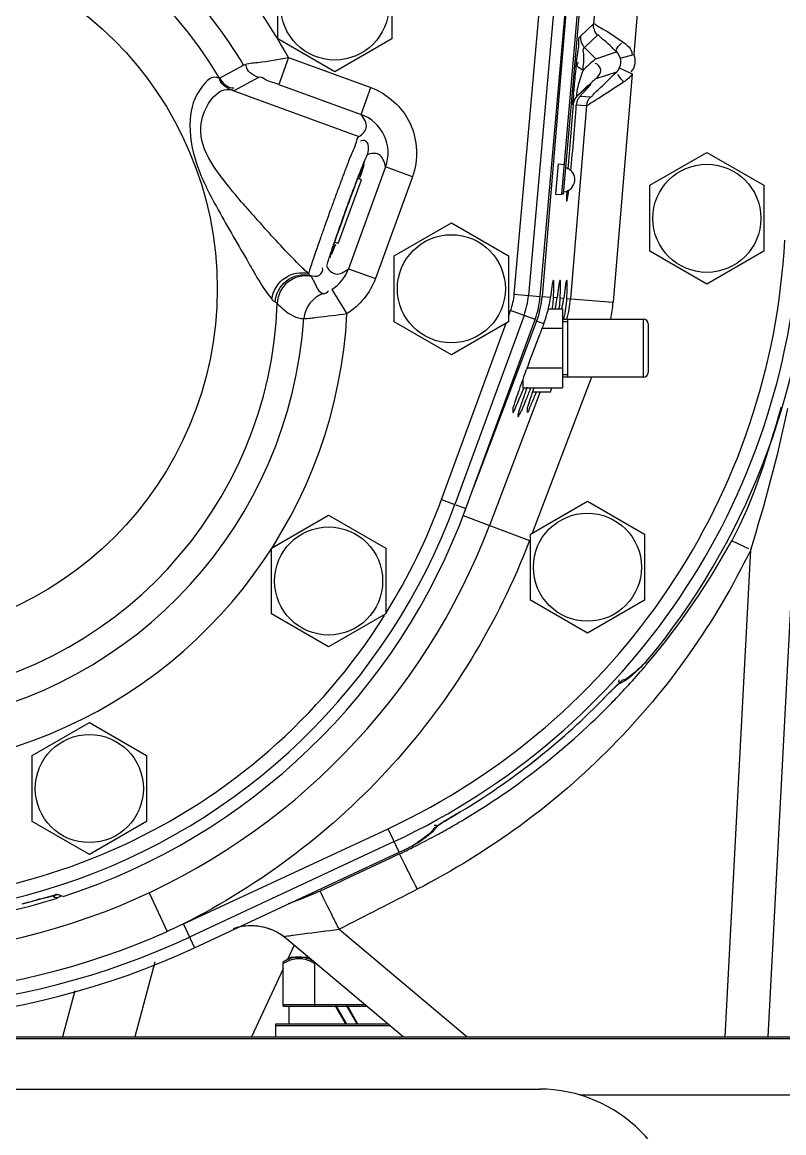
# Model space of a CAD drawing. Header units: millimetres. Extents: x 2513 to 2669, y 1505 to 1675.
# Drawn here: x 2525.338 to 2525.4971, y 1507.0437 to 1507.2757 of the extents above; entities that cross this region are included whole.
import ezdxf

# ---------------------------------------------------------------- set-up
doc = ezdxf.new("R2010")
doc.units = ezdxf.units.MM
doc.layers.add('02___PRT_ALL_AXES', color=7, linetype='Continuous')
doc.layers.add('AXES', color=7, linetype='Continuous')

msp = doc.modelspace()

# ---------------------------------------------------------------- linework, layer by layer
at = {"linetype": 'Continuous'}
for p, q in [((2525.440800467912, 1507.218869909655), (2525.45095037332, 1507.334076743214)), ((2525.453917519578, 1507.333815332906), (2525.44376761417, 1507.218608499347)), ((2525.46222947938, 1507.333511981096), (2525.457358115355, 1507.275365510318)), ((2525.471140990785, 1507.332765397245), (2525.465795964556, 1507.26896511261)), ((2525.446215297847, 1507.218392854519), (2525.45564848999, 1507.3254646107)), ((2525.455094919332, 1507.319181288823), (2525.446654758167, 1507.218436285579)), ((2525.450729576904, 1507.239809013701), (2525.457331839091, 1507.315282053493)), ((2525.451106942101, 1507.23977600239), (2525.457709204289, 1507.315249042182)), ((2525.391367261603, 1507.272197543245), (2525.391367261603, 1507.285974169389)), ((2525.415229078042, 1507.285974169389), (2525.415229078042, 1507.272197543245)), ((2525.454627593052, 1507.272779260552), (2525.457358115355, 1507.275365510318)), ((2525.403298169822, 1507.265309230173), (2525.391367261603, 1507.272197543245)), ((2525.415229078042, 1507.272197543245), (2525.403298169822, 1507.265309230173)), ((2525.458222403086, 1507.273010432965), (2525.455491880784, 1507.270424183198)), ((2525.455491880784, 1507.270424183198), (2525.457847711593, 1507.268068352389)), ((2525.457847711593, 1507.268068352389), (2525.462139484862, 1507.269500251725)), ((2525.462139484862, 1507.269500251725), (2525.462450849158, 1507.269150814477)), ((2525.39362813463, 1507.268298963123), (2525.391588528322, 1507.262695190847)), ((2525.393628493597, 1507.26829883247), (2525.410854852183, 1507.262028950699)), ((2525.462450849158, 1507.269150814477), (2525.46272389242, 1507.268707361832)), ((2525.46272389242, 1507.268707361832), (2525.462923045489, 1507.268182386306)), ((2525.462923045265, 1507.268182386245), (2525.465795964568, 1507.26896511261)), ((2525.379229971914, 1507.26400057936), (2525.384229857251, 1507.26673438547)), ((2525.462142589592, 1507.265285964488), (2525.457849879313, 1507.263853752531)), ((2525.465455217884, 1507.264897829544), (2525.461458882256, 1507.217196033565)), ((2525.462367693496, 1507.265534251266), (2525.462142589592, 1507.265285964488)), ((2525.462573478015, 1507.265822509646), (2525.462367693496, 1507.265534251266)), ((2525.462750059387, 1507.266147873055), (2525.462573478015, 1507.265822509646)), ((2525.462750058286, 1507.266147873564), (2525.465455218002, 1507.264897829374)), ((2525.387319947113, 1507.264168610039), (2525.382313136406, 1507.261446467337)), ((2525.391588528322, 1507.262695190848), (2525.408815245869, 1507.256425178426)), ((2525.381649672209, 1507.261559314376), (2525.408317228825, 1507.251853117547)), ((2525.408815245875, 1507.256425178424), (2525.410854852183, 1507.262028950699)), ((2525.454285300837, 1507.260620774689), (2525.453970650094, 1507.260317707109)), ((2525.453970650094, 1507.260317707109), (2525.454039601308, 1507.260313412569)), ((2525.454585685929, 1507.260279400365), (2525.456789075971, 1507.26014216495)), ((2525.455926955958, 1507.258282642445), (2525.45254737085, 1507.217942617416)), ((2525.453108530079, 1507.258458184604), (2525.453131304314, 1507.258456766139)), ((2525.453771029853, 1507.258416921628), (2525.455926955958, 1507.258282642445)), ((2525.469117013498, 1507.241630960508), (2525.481047921717, 1507.24851927358)), ((2525.481047921717, 1507.24851927358), (2525.492978829936, 1507.241630960508)), ((2525.449964647672, 1507.246084494855), (2525.449414846397, 1507.239799517835)), ((2525.449964841293, 1507.246086716338), (2525.451270435004, 1507.245972505064)), ((2525.413921832887, 1507.245474067534), (2525.406181002145, 1507.224206309863)), ((2525.419525605162, 1507.243434461225), (2525.413921832886, 1507.245474067534)), ((2525.404009740779, 1507.229508013544), (2525.408846621792, 1507.242797234908)), ((2525.407684850224, 1507.24220103189), (2525.407522893692, 1507.241774851169)), ((2525.408846623369, 1507.24279723924), (2525.408093690912, 1507.243071284243)), ((2525.419525605289, 1507.24343446118), (2525.41178477444, 1507.222166703548)), ((2525.45099337637, 1507.242827959642), (2525.451370741567, 1507.242794948331)), ((2525.469117013498, 1507.227854334364), (2525.469117013498, 1507.241630960508)), ((2525.492978829936, 1507.241630960508), (2525.492978829936, 1507.227854334364)), ((2525.449414652776, 1507.239797296352), (2525.450720246488, 1507.239683085078)), ((2525.451106942098, 1507.239776002357), (2525.4507295769, 1507.239809013668)), ((2525.387104226932, 1507.23438672273), (2525.386837108168, 1507.234684303582)), ((2525.404898627975, 1507.234657830338), (2525.404830971423, 1507.234469419561)), ((2525.404027541975, 1507.232210816305), (2525.403905271011, 1507.231863353837)), ((2525.415726199218, 1507.226916173705), (2525.427657107437, 1507.233804486777)), ((2525.427657107437, 1507.233804486777), (2525.439588015656, 1507.226916173705)), ((2525.404009739202, 1507.229508009212), (2525.403256833217, 1507.22978204458)), ((2525.403652522882, 1507.231141518901), (2525.403499052525, 1507.230700644426)), ((2525.481047921717, 1507.220966021292), (2525.469117013498, 1507.227854334364)), ((2525.492978829936, 1507.227854334364), (2525.481047921717, 1507.220966021292)), ((2525.415726199218, 1507.213139547561), (2525.415726199218, 1507.226916173705)), ((2525.439588015656, 1507.226916173705), (2525.439588015656, 1507.213139547561)), ((2525.502370055191, 1507.226956173779), (2525.493818494486, 1507.063782675079)), ((2525.406181002145, 1507.224206309862), (2525.411784774421, 1507.222166703555)), ((2525.402669130215, 1507.219870157635), (2525.405830249185, 1507.214811500399)), ((2525.440800467912, 1507.218869909655), (2525.446215297847, 1507.218392854519)), ((2525.446654758167, 1507.218436285579), (2525.448369332144, 1507.218292642915)), ((2525.449024971528, 1507.218237715108), (2525.449748748526, 1507.218177078905)), ((2525.450413411833, 1507.218121395096), (2525.451128273689, 1507.218061505781)), ((2525.451801743357, 1507.218005084198), (2525.461458882256, 1507.217196033565)), ((2525.442843864266, 1507.214466796825), (2525.428384912994, 1507.174980722837)), ((2525.430692250523, 1507.174135825446), (2525.445151201795, 1507.213621899433)), ((2525.439588015656, 1507.214237970881), (2525.440046849284, 1507.21549100357)), ((2525.445151201795, 1507.213621899433), (2525.440046849285, 1507.21549100357)), ((2525.447915893134, 1507.21583710562), (2525.450866601468, 1507.21583710562)), ((2525.450866601468, 1507.21583710562), (2525.450866601468, 1507.199362556856)), ((2525.450866601468, 1507.213664709582), (2525.467804613594, 1507.213664709582)), ((2525.451896735969, 1507.213664709582), (2525.451896735969, 1507.201534952893)), ((2525.467804613594, 1507.201534952893), (2525.467804613594, 1507.213664709582)), ((2525.427657107437, 1507.206251234488), (2525.415726199218, 1507.213139547561)), ((2525.425587898013, 1507.176004929583), (2525.439077965234, 1507.212845069812)), ((2525.439588015656, 1507.213139547561), (2525.427657107437, 1507.206251234488)), ((2525.44548136248, 1507.213264741783), (2525.432286487296, 1507.178489540315)), ((2525.446962885196, 1507.212702603075), (2525.44548136248, 1507.213264741783)), ((2525.450866601468, 1507.211718468429), (2525.446582544775, 1507.211718468429)), ((2525.451896735969, 1507.213117876289), (2525.450866601468, 1507.213117876289)), ((2525.468798855946, 1507.212670467231), (2525.468798855946, 1507.202529195245)), ((2525.443155192682, 1507.202673954889), (2525.443336547999, 1507.203168882999)), ((2525.443456191019, 1507.203481194047), (2525.450866601468, 1507.203481194047)), ((2525.450866601468, 1507.202081786186), (2525.451896735969, 1507.202081786186)), ((2525.442570742711, 1507.201039529695), (2525.442570742711, 1507.199362556856)), ((2525.456920133757, 1507.201534952893), (2525.444571337003, 1507.168989598046)), ((2525.467804613594, 1507.201534952893), (2525.450866601468, 1507.201534952893)), ((2525.446197779655, 1507.198484296939), (2525.435619467873, 1507.170605069718)), ((2525.442570742711, 1507.199362556856), (2525.450866601468, 1507.199362556856)), ((2525.444629029337, 1507.198484296939), (2525.448387060467, 1507.198484296939)), ((2525.440582258007, 1507.19412773456), (2525.440582258007, 1507.195279797647)), ((2525.443564985062, 1507.19415216171), (2525.443564985062, 1507.19531763821)), ((2525.441576500359, 1507.193433154133), (2525.441576500359, 1507.193375084885)), ((2525.441579129311, 1507.19336973758), (2525.441663933363, 1507.19336973758)), ((2525.441609632921, 1507.193369699362), (2525.441582498429, 1507.193432270784)), ((2525.425587898013, 1507.176004929583), (2525.428384912994, 1507.174980722837)), ((2525.428594505202, 1507.174903974678), (2525.430692250523, 1507.174135825446)), ((2525.444161530473, 1507.168752996136), (2525.456092438692, 1507.175641309208)), ((2525.456092438692, 1507.175641309208), (2525.468023346912, 1507.168752996136)), ((2525.390074746546, 1507.165869693317), (2525.402005654766, 1507.172758006389)), ((2525.402005654766, 1507.172758006389), (2525.413936562985, 1507.165869693317)), ((2525.4301412599, 1507.17268368515), (2525.443980557061, 1507.167432592677)), ((2525.444161530473, 1507.154976369992), (2525.444161530473, 1507.168752996136)), ((2525.468023346912, 1507.168752996136), (2525.468023346912, 1507.154976369992)), ((2525.390074746546, 1507.152093067172), (2525.390074746546, 1507.165869693317)), ((2525.413936562985, 1507.165869693317), (2525.413936562985, 1507.152093067172)), ((2525.484882576493, 1507.063782675079), (2525.49021387289, 1507.165509870366)), ((2525.456092438692, 1507.14808805692), (2525.444161530473, 1507.154976369992)), ((2525.468023346912, 1507.154976369992), (2525.456092438692, 1507.14808805692)), ((2525.402005654766, 1507.1452047541), (2525.390074746546, 1507.152093067172)), ((2525.413936562985, 1507.152093067172), (2525.402005654766, 1507.1452047541)), ((2525.4675381842, 1507.141238422032), (2525.468400777224, 1507.142142810337)), ((2525.46488160035, 1507.138889701166), (2525.465486842096, 1507.139378506813)), ((2525.465486842096, 1507.139378506813), (2525.466154619341, 1507.13995057114)), ((2525.466154619341, 1507.13995057114), (2525.466886368944, 1507.140609278695)), ((2525.466886368944, 1507.140609278695), (2525.467547465661, 1507.141228643128)), ((2525.461785483325, 1507.13673752847), (2525.462274286311, 1507.137212761411)), ((2525.462274286311, 1507.137212761411), (2525.462646183048, 1507.137562975256)), ((2525.462590709902, 1507.137605171534), (2525.462490247155, 1507.137570272471)), ((2525.46290136544, 1507.137790584739), (2525.462590709902, 1507.137605171534)), ((2525.462608909661, 1507.137527875039), (2525.462813803945, 1507.137594203441)), ((2525.462646183048, 1507.137562975256), (2525.462874440149, 1507.137766604887)), ((2525.462813803945, 1507.137594203441), (2525.463333156425, 1507.137841276237)), ((2525.462874440149, 1507.137766604887), (2525.462908642309, 1507.137795241746)), ((2525.462908642309, 1507.137795241746), (2525.46290136544, 1507.137790584739)), ((2525.463333156425, 1507.137841276237), (2525.463824568489, 1507.138132112257)), ((2525.463824568489, 1507.138132112257), (2525.464332287418, 1507.138477572084)), ((2525.464332287418, 1507.138477572084), (2525.46488160035, 1507.138889701166)), ((2525.458957048545, 1507.133894957842), (2525.459742902919, 1507.134691368902)), ((2525.459742902919, 1507.134691368902), (2525.460507415132, 1507.135463025114)), ((2525.460507415132, 1507.135463025114), (2525.461192780684, 1507.136150125814)), ((2525.461192780684, 1507.136150125814), (2525.461785483325, 1507.13673752847)), ((2525.458954136618, 1507.133897826669), (2525.458957048309, 1507.133894958074)), ((2525.340064356261, 1507.122520726787), (2525.35199526448, 1507.129409039859)), ((2525.35199526448, 1507.129409039859), (2525.363926172699, 1507.122520726787)), ((2525.340064356261, 1507.108744100643), (2525.340064356261, 1507.122520726787)), ((2525.363926172699, 1507.122520726787), (2525.363926172699, 1507.108744100643)), ((2525.426312947855, 1507.108836299783), (2525.427043797018, 1507.10928005903)), ((2525.427043797018, 1507.10928005903), (2525.427860367872, 1507.109771940956)), ((2525.427860367872, 1507.109771940956), (2525.429491867851, 1507.110749354848)), ((2525.429491867306, 1507.110749355758), (2525.429489770242, 1507.110752863339)), ((2525.35199526448, 1507.101855787571), (2525.340064356261, 1507.108744100643)), ((2525.363926172699, 1507.108744100643), (2525.35199526448, 1507.101855787571)), ((2525.371534744741, 1507.087298874423), (2525.414422579122, 1507.107249020765)), ((2525.416719849148, 1507.102322509295), (2525.414422579121, 1507.107249020767)), ((2525.423163191154, 1507.106153465248), (2525.423927962358, 1507.106822180921)), ((2525.423927962358, 1507.106822180921), (2525.42454573538, 1507.107475603137)), ((2525.42454573538, 1507.107475603137), (2525.424838383055, 1507.107909560374)), ((2525.424605718653, 1507.107760555665), (2525.424558913615, 1507.107719200826)), ((2525.424558913615, 1507.107719200826), (2525.424574916183, 1507.107729259363)), ((2525.424574916183, 1507.107729259363), (2525.424792317654, 1507.107879519623)), ((2525.424792317654, 1507.107879519623), (2525.425170312896, 1507.108126022649)), ((2525.425170312896, 1507.108126022649), (2525.425683436194, 1507.108448873687)), ((2525.425683436194, 1507.108448873687), (2525.426312947855, 1507.108836299783)), ((2525.415681406499, 1507.104549456745), (2525.372916994044, 1507.084608083721)), ((2525.420537821984, 1507.104256275868), (2525.420938699689, 1507.104523718517)), ((2525.420938699689, 1507.104523718517), (2525.422184047222, 1507.105398043802)), ((2525.422184047222, 1507.105398043802), (2525.423163191154, 1507.106153465248)), ((2525.373955436694, 1507.082381136272), (2525.416719849149, 1507.102322509295)), ((2525.419377284932, 1507.103593742983), (2525.42053196812, 1507.10426515556)), ((2525.342660033676, 1507.092786170744), (2525.343394789364, 1507.092972835673)), ((2525.343394789364, 1507.092972835673), (2525.344003870972, 1507.093122454453)), ((2525.344003870972, 1507.093122454453), (2525.344468417016, 1507.093229948798)), ((2525.344563355507, 1507.09310392264), (2525.344315789845, 1507.0931946314)), ((2525.344468417016, 1507.093229948798), (2525.34474955892, 1507.093287769722)), ((2525.34474955892, 1507.093287769722), (2525.34478658676, 1507.093294246702)), ((2525.364473420536, 1507.093873229903), (2525.368267604505, 1507.085775292453)), ((2525.337962282902, 1507.091576188029), (2525.338771630396, 1507.091782607361)), ((2525.338771630396, 1507.091782607361), (2525.340880402712, 1507.092325996703)), ((2525.340880402712, 1507.092325996703), (2525.341818089327, 1507.092569145594)), ((2525.341818089327, 1507.092569145594), (2525.342660033676, 1507.092786170744)), ((2525.371658166669, 1507.087307647741), (2525.373955436694, 1507.082381136272)), ((2525.404197739288, 1507.086244229572), (2525.43096637755, 1507.063782675079)), ((2525.417603590959, 1507.063782675079), (2525.392800237169, 1507.084595160096)), ((2525.394798125394, 1507.082918732824), (2525.393409578314, 1507.079940984002)), ((2525.365659204681, 1507.079402437493), (2525.361473901956, 1507.063782675079)), ((2525.392485784249, 1507.077959901236), (2525.38587483512, 1507.063782675079)), ((2525.348961335721, 1507.073407195098), (2525.346382453355, 1507.063782675079)), ((2525.392485784249, 1507.070493810953), (2525.409605570671, 1507.070493810953)), ((2525.392485784249, 1507.070145826129), (2525.403430268736, 1507.070145826129)), ((2525.405783775701, 1507.066417417311), (2525.403430268736, 1507.070493810953)), ((2525.40558286657, 1507.066417417311), (2525.403430268736, 1507.070145826129)), ((2525.403631177866, 1507.070145826129), (2525.410020282834, 1507.070145826129)), ((2525.408137282668, 1507.066417417311), (2525.405783775701, 1507.070493810953)), ((2525.407936373536, 1507.066417417311), (2525.405783775701, 1507.070145826129)), ((2525.25565318061, 1507.063782675079), (2525.542989220222, 1507.063782675079)), ((2525.25565318061, 1507.063434690256), (2525.542989220222, 1507.063434690256)), ((2525.542989220222, 1507.051553494154), (2525.454437203161, 1507.051553494154))]:
    msp.add_line(p, q, dxfattribs=at)
for centre, radius in [((2525.30536529819, 1507.220027860633), 0.07334615977469629), ((2525.403298169822, 1507.279085856318), 0.01129102026507046), ((2525.481047921717, 1507.234742647436), 0.01129102026507046), ((2525.427657107437, 1507.220027860633), 0.01129102026507046), ((2525.456092438692, 1507.161864683064), 0.01129102026507046), ((2525.402005654766, 1507.158981380245), 0.01129102026507046), ((2525.35199526448, 1507.115632413715), 0.01129102026507046)]:
    msp.add_circle(centre, radius, dxfattribs=at)
for centre, radius, start, end in [((2525.30536529819, 1507.220027860633), 0.1006003313870883, 28.67416429609095, 59.11620964837429), ((2525.30536529819, 1507.220027860633), 0.08596271696271739, 30.76595607843725, 357.9591725259681), ((2525.30536529819, 1507.220027860633), 0.09165760596814936, 30.63559486201211, 59.37473519871386), ((2525.30536529819, 1507.220027860633), 0.09165760596814936, 125.3500399372305, 356.1025960663748), ((2525.619734286674, 1507.248497663626), 0.167009978136544, 173.4613971968663, 174.9066707344928), ((2525.589104013344, 1507.25105115112), 0.1362740704150522, 174.8327145203411, 175.6681220737921), ((2525.505633157564, 1507.209180578376), 0.07266200035277809, 132.2240121658137, 133.1739440682389), ((2525.571514548682, 1507.138928147451), 0.1689727554195727, 133.1665410162789, 133.9297628852851), ((2525.405893435234, 1507.248396539699), 0.008543770666576586, 339.9976408504658, 70.00236236624274), ((2525.734676818607, 1507.120546126943), 0.351883883437463, 158.8648277211801, 159.2337869505781), ((2525.499070135812, 1507.209370691971), 0.09707494772964341, 157.5933357064974, 158.3008399566581), ((2525.843355974343, 1507.079239053249), 0.4681483536706442, 159.2226804001504, 159.3644188979924), ((2525.606303816856, 1507.166807296439), 0.212446956323749, 158.3279651175067, 159.2137485334595), ((2525.450854433929, 1507.242840121377), 0.00258907075424044, 277.7360051202689, 72.26515991334455), ((2525.736525048246, 1507.11701873475), 0.3518614873575578, 159.2335010736258, 159.3579577653302), ((2526.079581961399, 1506.991146073689), 0.7202664910609161, 159.7807420573756, 159.9998566929678), ((2525.810231750633, 1507.089370074485), 0.4305833808850475, 159.496928617008, 159.7421272321385), ((2525.770769540041, 1507.104119135136), 0.3884549961811116, 159.3580605165549, 159.4958694743158), ((2525.524593346703, 1507.358950063556), 0.1855193370420837, 220.8225202027007, 221.1292014868534), ((2525.557901275719, 1507.38814280756), 0.2298096209107447, 221.1491973561515, 221.8946935564958), ((2525.845053810654, 1507.076511123855), 0.4677038393402833, 159.7413252459344, 160.0005850210664), ((2526.025385223127, 1507.010619434772), 0.6626774995370771, 160.2198062892085, 160.4046169389157), ((2526.069865239466, 1506.994641018473), 0.7099403959026397, 160.0918340725668, 160.2211738799532), ((2525.810261835822, 1507.088968097797), 0.4307491386443729, 160.2579160563764, 160.5014497280477), ((2525.846685426998, 1507.075897759036), 0.4694468404736929, 159.9983458328832, 160.233642172251), ((2525.644706244628, 1507.465996750067), 0.3464130544365852, 221.9587166768366, 222.2346071527893), ((2525.779182289349, 1507.09745301619), 0.4016099863287669, 160.6206232521706, 161.051521528662), ((2525.906238985373, 1507.052928538288), 0.5362421309313464, 160.5106403993288, 160.6375413423483), ((2525.604108135428, 1507.160787224295), 0.2124426756977155, 160.7862599920634, 161.6720569282062), ((2525.736364504732, 1507.115048679257), 0.3523844637379019, 160.6402888977887, 160.7646420794424), ((2525.353592115311, 1507.237700371385), 0.1439371397735833, 294.9999999982624, 356.999999998167), ((2525.353592115311, 1507.237700371385), 0.1469157791046432, 294.9999999982624, 356.999999998167), ((2525.353592115311, 1507.237700371385), 0.1493729437466781, 320.2287061526098, 356.999999998167), ((2525.494955647426, 1507.196995257318), 0.09744144816167916, 161.7000960044885, 162.3979408667864), ((2525.397239621334, 1507.216745210399), 0.005970235904149041, 79.54574950732365, 177.8749703540166), ((2525.427657107437, 1507.220027860633), 0.01319427053876807, 339.8883556958397, 354.9651504246064), ((2525.427657107437, 1507.220027860633), 0.01617290986972847, 339.8883556958397, 354.9651504246064), ((2525.427657107437, 1507.220027860633), 0.01863007451176344, 339.8883556958397, 354.9651504246064), ((2525.427657107437, 1507.220027860633), 0.01906420322026604, 339.2215785917242, 355.2110877619115), ((2525.42351084456, 1507.22136703147), 0.02504787955013215, 352.4394187029317, 352.9497104684995), ((2525.430202562556, 1507.219082125036), 0.01884134038879352, 351.923322290651, 357.431322040899), ((2525.424140344339, 1507.221306657259), 0.02579892683176389, 348.9323083310372, 353.0324877327112), ((2525.425220989515, 1507.221112644153), 0.02331914704741212, 344.0204050571197, 352.5061624465733), ((2525.429595497662, 1507.219160034707), 0.01945333164271537, 350.2284523352328, 351.9473401772605), ((2525.425241929054, 1507.221103792625), 0.02467888799407294, 347.7238894378994, 348.5232085877063), ((2525.425184529017, 1507.221115538746), 0.02473747747711024, 348.5229993915245, 348.9024606346823), ((2525.42984488978, 1507.219109596145), 0.02059392418011846, 350.9027510325757, 351.9042364565796), ((2525.430413718669, 1507.219038031439), 0.02002068802129384, 351.8777486449475, 357.3758264598752), ((2525.425008743312, 1507.221158367596), 0.02630039873951293, 348.4112174131993, 348.9793867813609), ((2525.423846310152, 1507.221369825569), 0.02748182152362915, 349.009940103467, 353.0858439950367), ((2525.429646246904, 1507.219130613594), 0.02218791568274298, 345.9722142931842, 351.8463838628743), ((2525.430626482721, 1507.218995326699), 0.02119840190283111, 351.8325854163423, 357.3225637085282), ((2525.427657107437, 1507.220027860633), 0.02497745887969335, 345.2342314763584, 355.2110877619115), ((2525.427657107437, 1507.220027860633), 0.03392018905389454, 349.1824159603723, 355.2110877619115), ((2525.30536529819, 1507.220027860633), 0.1006003361423506, 223.4644742936657, 357.0277220548386), ((2525.426322197253, 1507.220824897002), 0.02218129070990037, 338.519922974283, 343.9518802827786), ((2525.467804613594, 1507.212670467231), 0.0009942423515963094, 0, 90), ((2525.833317348262, 1507.060598974031), 0.4152171541488393, 158.5109696522599, 158.8502864330319), ((2525.863350620331, 1507.048860739724), 0.4474626509975428, 158.836026359221, 159.8272721140559), ((2525.710883321384, 1507.10451518012), 0.2851552138092925, 159.8652445624624, 160.7819282038838), ((2525.467804613594, 1507.202529195245), 0.0009942423515963094, 270, 0), ((2525.584280794471, 1507.148688589273), 0.151067604118299, 160.7965993767135, 161.5406921219315), ((2525.612508825659, 1507.139550028792), 0.1793283714427891, 160.4854978514992, 161.3938187876316), ((2525.293740540159, 1507.260050485744), 0.1623440748166777, 336.9075946167721, 337.7442013315798), ((2525.223872733704, 1507.288835748325), 0.2379091452760066, 337.7011094028531, 337.8910473224569), ((2525.308043957454, 1507.254694818875), 0.1484524034414027, 336.7309768742488, 337.7278880033927), ((2525.516755947241, 1507.171205824757), 0.0798873400622207, 161.5250797011165, 162.4613526442101), ((2525.549704878721, 1507.160801150154), 0.1130265662216251, 161.4455681146305, 161.631262674184), ((2525.345524292833, 1507.238057752486), 0.1060837193102614, 336.670576518708, 336.8644719749448), ((2525.378423510504, 1507.224457780693), 0.07185241264591574, 335.7902227849925, 336.710400742878), ((2525.30536529819, 1507.220027860633), 0.1310079014791022, 236.2896221863332, 339.8883556958397), ((2525.30536529819, 1507.220027860633), 0.1334650661211372, 287.9603174971164, 339.8883556958397), ((2525.30536529819, 1507.220027860633), 0.1280292621481418, 328.0697719458783, 339.8883556958397), ((2525.30536529819, 1507.220027860633), 0.1393153293131695, 245.5988462898262, 339.2215785917242), ((2525.348604551033, 1507.243050873031), 0.157067714889167, 319.8905238901889, 331.2077461954723), ((2525.413104325426, 1507.010244538465), 0.1733471426722293, 63.74369827007668, 65.04001174282715), ((2525.30536529819, 1507.220027860633), 0.1280292621481418, 261.5341855997019, 327.7983102292734), ((2525.350770916969, 1507.241399113852), 0.1543467567431114, 319.376638266554, 319.8413781862696), ((2525.350860523233, 1507.241321654002), 0.154228312211913, 317.5572055964819, 319.3768059233463), ((2525.520144171561, 1507.077636998783), 0.0830646641854584, 134.3305239640188, 134.7036607615262), ((2525.476984675231, 1507.122391060544), 0.0208885395544686, 132.4219621409371, 133.302692968839), ((2525.35098339234, 1507.241210327129), 0.1540625114143219, 317.2667874055283, 317.5569211528601), ((2525.855001173192, 1506.744043681361), 0.5557333081550471, 135.201398951118, 135.451480666089), ((2525.351219892646, 1507.240986941213), 0.1537371841943898, 315.1971505858581, 316.4670080259602), ((2525.619828160861, 1506.977507765115), 0.2243546434403979, 134.952348084512, 135.1902702825462), ((2525.552764511388, 1507.04466279213), 0.1294476870105808, 134.6990905514783, 134.9460103354723), ((2525.351103200982, 1507.24109849162), 0.1538986158846417, 316.4668227652854, 316.6543946007494), ((2525.351044651075, 1507.241153621404), 0.1539790358778932, 316.6544305723563, 317.2668180192293), ((2525.353592115311, 1507.237700371385), 0.1479057937451757, 300.8737867161517, 315.4271745116105), ((2525.353592115311, 1507.237700371385), 0.1479098814690042, 300.8737867161517, 315.4271745116105), ((2525.351446076295, 1507.24084449574), 0.1534763329212371, 300.9488480774474, 315.1753805927177), ((2525.351741433445, 1507.240527430237), 0.153052541571683, 299.5281773268479, 300.9150633705663), ((2525.843255382121, 1506.418005511028), 0.8069082201255351, 120.8491172654406, 121.0303368149772), ((2525.431360593925, 1507.097525162023), 0.01227443677014539, 123.6688741616429, 124.8751335154179), ((2525.436032899436, 1507.090530895899), 0.0206857461692158, 123.0029455847411, 123.699296956642), ((2525.351738477619, 1507.24053236946), 0.1530582958981309, 298.7655878972894, 299.3071697234491), ((2525.35173306098, 1507.240542049914), 0.1530693887313349, 299.3071640555041, 299.5282071514909), ((2525.35180669505, 1507.240405714754), 0.152914438199255, 296.7876447654597, 298.4480329414118), ((2525.35175091572, 1507.2405097329), 0.1530324672297145, 298.4478433882842, 298.7655842067285), ((2525.353592115311, 1507.237700371385), 0.1493729437466781, 294.9999999982624, 296.1299716711785), ((2525.352004149786, 1507.240010746671), 0.1524728545642638, 295.1645219913281, 296.2863481305554), ((2525.391805652827, 1507.147463873518), 0.05181489409466759, 302.1486641036475, 303.7555858546842), ((2525.351905080929, 1507.240212307975), 0.1526974462063101, 296.2861835582239, 296.7873964214973), ((2525.45790803946, 1506.644880900172), 0.4625004182372044, 104.3752770957159, 104.6430966607609), ((2525.379232794305, 1506.951219461436), 0.1462204304724398, 104.199704476406, 104.3138792227917), ((2525.344274416168, 1507.094205855615), 0.0009745295596946905, 287.8339329919444, 299.6533978865884), ((2525.30536529819, 1507.220027860633), 0.1334020736538416, 266.7721204406686, 287.4282697174946), ((2525.234755478862, 1507.499170655441), 0.4204537453035511, 284.2091872177529, 284.6352433110196), ((2525.385803941532, 1507.075255276956), 0.01170349732716026, 93.44096152988223, 108.7087222268425), ((2525.385709316251, 1507.075267372904), 0.01170436386067258, 52.68792393142523, 71.55223042667595), ((2525.30536529819, 1507.229473162973), 0.1598409296753951, 252.9999999987124, 294.9999999982624), ((2525.305365590212, 1507.227001377836), 0.1546010045088157, 252.7320672840127, 294.0081628662661), ((2525.30536529819, 1507.229473162973), 0.1622980943174301, 252.9999999987124, 294.9999999982624), ((2525.220854698305, 1506.797822846027), 0.254918951116987, 101.2011361508318, 78.89886385321802), ((2525.220854698305, 1506.797822846027), 0.2536602252505167, 101.2011361508318, 78.89886385321802)]:
    msp.add_arc(centre, radius, start, end, dxfattribs=at)
for centre, major_axis, ratio, start_param, end_param in [((2525.449438022587, 1507.2554158807), (0.007381872844483116, 0.007381872844483116), 0.0261859216, -0.8256323346, 0.8718546208), ((2525.452911138565, 1507.251942764722), (0.001133353550112565, 0.01362663618315889), 0.0266544252, 1.074599022, 2.1051255376), ((2525.452911138565, 1507.251942764722), (0.001133353550112565, 0.01362663618315889), 0.0266544252, -2.1307872331, -1.0734912367), ((2525.405862023604, 1507.236358688771), (0.003570534572109192, 0.0098099631119564), 0.0261859216, 5.462452262999999, 9.4247779609), ((2525.452911138565, 1507.251942764722), (0.001133353550112565, 0.01362663618315889), 0.0266544252, 2.5830284111, 3.7364001698), ((2525.405862023604, 1507.236358688771), (0.003570534572109192, 0.0098099631119564), 0.0261859216, -2.7484996451, -2.3557795413), ((2525.44780254641, 1507.207599831238), (0.001193611669889696, 0.01423003303776888), 0.03479856609999999, -0.7234929104000001, 0.7234999795999999), ((2525.449196199927, 1507.207599831238), (0.001193611669889696, 0.01423003303776888), 0.03479856609999999, -0.7357161676, 0.7357232368000001), ((2525.450589853443, 1507.207599831238), (0.001193611669889696, 0.01423003303776888), 0.03479856609999999, -0.7477765569, 0.7477836261), ((2525.445522870372, 1507.207599831238), (0.005405549422621061, 0.01422899950365552), 0.0326444846, -2.8013292426, -2.1839113844), ((2525.448493669733, 1507.207599831238), (0.00540554942262106, 0.01422899950375494), 0.03264448460000001, -4.0754037257, -3.6585843078)]:
    msp.add_ellipse(centre, major_axis=major_axis, ratio=ratio, start_param=start_param, end_param=end_param, dxfattribs=at)
for points in [[(2525.458222403088, 1507.273010432966), (2525.457631149847, 1507.273601774104), (2525.457289440076, 1507.274532114589), (2525.457358115356, 1507.275365510318)], [(2525.454627593051, 1507.272779260551), (2525.454558917771, 1507.271945864822), (2525.454900627541, 1507.271015524336), (2525.455491880782, 1507.270424183199)], [(2525.463366099722, 1507.271680158555), (2525.464294625707, 1507.27106365267), (2525.465452473661, 1507.270117385797), (2525.465372907565, 1507.269005671243)], [(2525.462923045489, 1507.268182386306), (2525.463101815348, 1507.267525665463), (2525.463036643911, 1507.266765214322), (2525.462750059387, 1507.266147873055)], [(2525.465795964556, 1507.26896511261), (2525.466113286121, 1507.267787031464), (2525.466155991428, 1507.26604330822), (2525.465142752701, 1507.265363664606)], [(2525.387319943972, 1507.264168601409), (2525.386190429751, 1507.264580491261), (2525.384764846302, 1507.265525694535), (2525.384778458151, 1507.266727888505)], [(2525.45835995053, 1507.261576413443), (2525.459633483364, 1507.262799894556), (2525.460889692057, 1507.264041360261), (2525.462142589592, 1507.265285964488)], [(2525.465455217885, 1507.264897829544), (2525.465012697499, 1507.26422766489), (2525.464395776462, 1507.263662669767), (2525.46372460458, 1507.263221678544)], [(2525.381649675625, 1507.261559323523), (2525.380543156871, 1507.261970813124), (2525.379171588144, 1507.262949355453), (2525.379212643337, 1507.264129195236)], [(2525.379229971914, 1507.26400057936), (2525.379842215631, 1507.262972022476), (2525.381030418386, 1507.261751171639), (2525.382203785379, 1507.261987775802)], [(2525.453131304314, 1507.258456766139), (2525.453198310955, 1507.259142471808), (2525.453541823056, 1507.259837073439), (2525.454039601308, 1507.260313412569)], [(2525.455926955958, 1507.258282642444), (2525.455983976638, 1507.258963476299), (2525.456306260583, 1507.259658765118), (2525.456789075971, 1507.260142164949)], [(2525.384203783254, 1507.237672716573), (2525.383012412971, 1507.239051954858), (2525.381841777759, 1507.240450581971), (2525.380724792023, 1507.241890722333)], [(2525.402669158976, 1507.219870111564), (2525.404246542856, 1507.220855696488), (2525.405543536338, 1507.222458981897), (2525.406181002171, 1507.224206309817)], [(2525.41178477444, 1507.222166703548), (2525.410700398749, 1507.219204485322), (2525.408503631758, 1507.216485939295), (2525.405830299035, 1507.214811454416)], [(2525.40086251577, 1507.219048276979), (2525.398766834385, 1507.218344714047), (2525.39696097594, 1507.216003416627), (2525.396810933571, 1507.213797885273)], [(2525.496562567351, 1507.195260984646), (2525.493744835983, 1507.185768569087), (2525.49103083576, 1507.176075053989), (2525.486254267598, 1507.167401533378)], [(2525.490213872892, 1507.165509870366), (2525.493210370577, 1507.17521936923), (2525.49590768699, 1507.185042490804), (2525.497941514209, 1507.194998238561)], [(2525.42730076828, 1507.1094407104), (2525.42645050757, 1507.108928710581), (2525.425597881414, 1507.10841979815), (2525.424765742728, 1507.107878843164)], [(2525.416838494428, 1507.102009010689), (2525.411301220501, 1507.099407580888), (2525.405768288285, 1507.096796895717), (2525.400227390635, 1507.094203193191)], [(2525.417670921955, 1507.100290312704), (2525.417388832594, 1507.100860954515), (2525.417106788852, 1507.101431754606), (2525.416838494419, 1507.102009010685)], [(2525.400227390635, 1507.094203193191), (2525.39805949659, 1507.093188398768), (2525.395806817045, 1507.092362672405), (2525.393564173477, 1507.091525939387)], [(2525.420539939612, 1507.094615751233), (2525.415094993169, 1507.091820459349), (2525.409655719077, 1507.089013986799), (2525.404197739288, 1507.086244229572)], [(2525.371647857864, 1507.087329755042), (2525.370511766087, 1507.086832415016), (2525.369394855968, 1507.086292357684), (2525.368267604758, 1507.085775292564)], [(2525.382551872077, 1507.086566699141), (2525.385857390063, 1507.087650822486), (2525.390135352242, 1507.086831264055), (2525.392800237169, 1507.084595160096)], [(2525.389413045615, 1507.086370278928), (2525.388037416018, 1507.086827343788), (2525.386548543668, 1507.087023245668), (2525.385101497463, 1507.086937674913)]]:
    msp.add_open_spline(points, degree=3, dxfattribs=at)
for points, knots in [([(2525.457358115355, 1507.275365510318), (2525.457526599509, 1507.275470438968), (2525.458222211338, 1507.274799224871), (2525.460153037565, 1507.274003904178), (2525.462000958551, 1507.272586268557), (2525.463366099722, 1507.271680158555)], [0, 0, 0, 0, 0.0843920306, 0.3033514613, 1, 1, 1, 1]), ([(2525.453810648329, 1507.26751552458), (2525.453955734883, 1507.268756900662), (2525.454459010566, 1507.270305760442), (2525.45420994804, 1507.272457664988), (2525.454627593052, 1507.272779260552)], [0, 0, 0, 0, 0.7033578489, 1, 1, 1, 1]), ([(2525.462139484862, 1507.269500251725), (2525.461286818268, 1507.270330570497), (2525.460056250926, 1507.271701709713), (2525.458892427621, 1507.272379993087), (2525.458318480132, 1507.273138268885), (2525.458222403086, 1507.273010432965)], [0, 0, 0, 0, 0.677803595, 0.9089270170999999, 1, 1, 1, 1]), ([(2525.455181658397, 1507.265667169606), (2525.455209057389, 1507.266779643587), (2525.455578269725, 1507.268144198238), (2525.455101248367, 1507.270149561002), (2525.455491880784, 1507.270424183198)], [0, 0, 0, 0, 0.6997421215, 1, 1, 1, 1]), ([(2525.462139484238, 1507.2695002511), (2525.46209432759, 1507.269570672289), (2525.462029197494, 1507.270352064534), (2525.462732644145, 1507.270910980267), (2525.463237185862, 1507.271319382953)], [0, 0, 0, 0, 0.1141628977, 1, 1, 1, 1]), ([(2525.38422985065, 1507.26673438156), (2525.385136961054, 1507.267158689492), (2525.388411592676, 1507.267286834616), (2525.391469439137, 1507.268035573914), (2525.393628401328, 1507.268299000578)], [0, 0, 0, 0, 0.3152742543, 1, 1, 1, 1]), ([(2525.454381388875, 1507.266153486451), (2525.454204814027, 1507.266294020957), (2525.453806207078, 1507.266637217931), (2525.454062524582, 1507.267136420684), (2525.454227048351, 1507.267269930587)], [0, 0, 0, 0, 0.5157627796, 1, 1, 1, 1]), ([(2525.457847711593, 1507.268068352389), (2525.4577456073, 1507.268025211832), (2525.456847291215, 1507.267195874916), (2525.455968224516, 1507.266415647142), (2525.455181658397, 1507.265667169606)], [0, 0, 0, 0, 0.09263108310000001, 1, 1, 1, 1]), ([(2525.457849879313, 1507.263853752531), (2525.458350276418, 1507.264355524016), (2525.459415737593, 1507.265515098954), (2525.458323851044, 1507.267027143681), (2525.457731320366, 1507.267099093011)], [0, 0, 0, 0, 0.5428019278, 1, 1, 1, 1]), ([(2525.455181637044, 1507.265667148335), (2525.455072024683, 1507.265365676694), (2525.454587150361, 1507.263918774375), (2525.454066424831, 1507.262464834032), (2525.453892054094, 1507.261270528581)], [0, 0, 0, 0, 0.2099694158, 1, 1, 1, 1]), ([(2525.455181657762, 1507.265667166676), (2525.455041402406, 1507.265736783842), (2525.45476545904, 1507.265883840587), (2525.4545034236, 1507.266056359994), (2525.454381388875, 1507.266153486451)], [0, 0, 0, 0, 0.5009831923, 1, 1, 1, 1]), ([(2525.463724605035, 1507.263221678824), (2525.463510199108, 1507.263444308124), (2525.463223013649, 1507.263654914345), (2525.462306025758, 1507.264965784875), (2525.462577172776, 1507.26476684094)], [0, 0, 0, 0, 0.4789140261, 1, 1, 1, 1]), ([(2525.378665912041, 1507.264140034028), (2525.377529827281, 1507.264510945548), (2525.374166162856, 1507.261118389006), (2525.372379112862, 1507.254842196081), (2525.37402991243, 1507.245673011928), (2525.377008394859, 1507.240053482752), (2525.37853644284, 1507.237209848958)], [0, 0, 0, 0, 0.1189812513, 0.3644654501, 0.6786096564, 1, 1, 1, 1]), ([(2525.380724792023, 1507.241890722333), (2525.377681100428, 1507.245814982933), (2525.372062195105, 1507.252890677772), (2525.379008558885, 1507.262319089958), (2525.381649672209, 1507.261559314376)], [0, 0, 0, 0, 0.6437585036, 1, 1, 1, 1]), ([(2525.379229965372, 1507.264000575465), (2525.379189478567, 1507.263977945813), (2525.378907496829, 1507.264058247269), (2525.378685413277, 1507.264144652925), (2525.378486191639, 1507.264223063402)], [0, 0, 0, 0, 0.1780641046, 1, 1, 1, 1]), ([(2525.391588528322, 1507.262695190848), (2525.390719035228, 1507.263011332559), (2525.389301993154, 1507.263267089503), (2525.387878424999, 1507.264325870567), (2525.387319947113, 1507.264168610039)], [0, 0, 0, 0, 0.6145844381000001, 1, 1, 1, 1]), ([(2525.457849879313, 1507.263853752531), (2525.457719808653, 1507.263803290298), (2525.457381294055, 1507.263480366335), (2525.457034759094, 1507.263199080691), (2525.456802041159, 1507.26298846224)], [0, 0, 0, 0, 0.3077170083, 1, 1, 1, 1]), ([(2525.46372460458, 1507.263221678544), (2525.46223914508, 1507.262246029645), (2525.460337706541, 1507.261006201022), (2525.458423648999, 1507.259786039703), (2525.458007040708, 1507.259523068017)], [0, 0, 0, 0, 0.7829559309999999, 1, 1, 1, 1]), ([(2525.382313136406, 1507.261446467337), (2525.382264549158, 1507.261419941281), (2525.381939111423, 1507.261479998345), (2525.381669712395, 1507.261567448379), (2525.381434480125, 1507.261641417251)], [0, 0, 0, 0, 0.1833336407, 1, 1, 1, 1]), ([(2525.410854852183, 1507.262028950699), (2525.414324556035, 1507.260740302162), (2525.420537244296, 1507.255224915907), (2525.42076837991, 1507.246920856335), (2525.419525605289, 1507.24343446118)], [0, 0, 0, 0, 0.5000001820000001, 1, 1, 1, 1]), ([(2525.453108530079, 1507.258458184604), (2525.452873042198, 1507.258520387489), (2525.453389018609, 1507.259932881182), (2525.453165409613, 1507.260626448774), (2525.453219242119, 1507.261344411869)], [0, 0, 0, 0, 0.2527802414, 1, 1, 1, 1]), ([(2525.453970650092, 1507.260317707109), (2525.453808097887, 1507.260154958599), (2525.453522275395, 1507.25978398808), (2525.453325644577, 1507.259359906087), (2525.453251472443, 1507.259138684262)], [0, 0, 0, 0, 0.4964360286, 1, 1, 1, 1]), ([(2525.453892054094, 1507.261270528581), (2525.453867759065, 1507.261104126313), (2525.453835562113, 1507.260820454453), (2525.453822514, 1507.260531312061), (2525.453840438423, 1507.260414461714)], [0, 0, 0, 0, 0.5872070707, 1, 1, 1, 1]), ([(2525.453840438423, 1507.260414461714), (2525.453846689179, 1507.260373712676), (2525.45385412919, 1507.260273538793), (2525.453948821043, 1507.260298517397), (2525.453970649852, 1507.26031770735)], [0, 0, 0, 0, 0.5865060517, 1, 1, 1, 1]), ([(2525.454585685929, 1507.260279400365), (2525.454434437154, 1507.260120662551), (2525.454159509937, 1507.259748571592), (2525.453971580177, 1507.259325856026), (2525.453900225555, 1507.259097770424)], [0, 0, 0, 0, 0.4784733985, 1, 1, 1, 1]), ([(2525.456789075971, 1507.26014216495), (2525.457002709338, 1507.260149432315), (2525.457444337799, 1507.260879672861), (2525.458002605059, 1507.261233112176), (2525.45835995053, 1507.261576413443)], [0, 0, 0, 0, 0.3013681114, 1, 1, 1, 1]), ([(2525.453251472443, 1507.259138684262), (2525.453214315577, 1507.259027862187), (2525.453152810448, 1507.258803373423), (2525.453118253361, 1507.25857308404), (2525.453108530079, 1507.258458184604)], [0, 0, 0, 0, 0.503391864, 1, 1, 1, 1]), ([(2525.453900225555, 1507.259097770424), (2525.453866065226, 1507.258988576667), (2525.453809212303, 1507.258763708648), (2525.453779038633, 1507.25853363179), (2525.453771029853, 1507.258416921627)], [0, 0, 0, 0, 0.4944420356, 1, 1, 1, 1]), ([(2525.458007040708, 1507.259523068017), (2525.457520724531, 1507.259216095285), (2525.456813695579, 1507.258923618404), (2525.456158885974, 1507.258266808952), (2525.455926955959, 1507.258282642445)], [0, 0, 0, 0, 0.7121351995999999, 1, 1, 1, 1]), ([(2525.408317228825, 1507.251853117547), (2525.409036148822, 1507.252194634259), (2525.410586347809, 1507.253779676217), (2525.409396634953, 1507.255628822438), (2525.408815245869, 1507.256425178426)], [0, 0, 0, 0, 0.4466624966, 1, 1, 1, 1]), ([(2525.408317228825, 1507.251853117547), (2525.407937035962, 1507.251623607145), (2525.407666199541, 1507.249791308308), (2525.406880690044, 1507.248503608935), (2525.406463331077, 1507.247424706798)], [0, 0, 0, 0, 0.2774024431, 1, 1, 1, 1]), ([(2525.410099311809, 1507.248031428255), (2525.41033941645, 1507.248692519473), (2525.410536298041, 1507.249744703908), (2525.409792257885, 1507.251089516255), (2525.408987865233, 1507.251000052101), (2525.408640079051, 1507.250884224569)], [0, 0, 0, 0, 0.5138306087, 0.7322029608, 1, 1, 1, 1]), ([(2525.413921832887, 1507.245474067534), (2525.413685498651, 1507.246431325186), (2525.413033701944, 1507.248531306758), (2525.410823042274, 1507.248362628573), (2525.410099311809, 1507.248031428255)], [0, 0, 0, 0, 0.5533375347999999, 1, 1, 1, 1]), ([(2525.410099311809, 1507.248031428255), (2525.410052609082, 1507.248009646128), (2525.409792375678, 1507.247390915739), (2525.409537849342, 1507.246890630558), (2525.409324181261, 1507.246373517786)], [0, 0, 0, 0, 0.08433446800000001, 1, 1, 1, 1]), ([(2525.405243616903, 1507.244225244496), (2525.405190014058, 1507.244082918827), (2525.40508206985, 1507.243795914643), (2525.404974373096, 1507.243508817517), (2525.404920152335, 1507.243364093844)], [0, 0, 0, 0, 0.4959851908, 1, 1, 1, 1]), ([(2525.404318101695, 1507.241749912576), (2525.404274180598, 1507.241631645873), (2525.404186090962, 1507.241394229611), (2525.404098140479, 1507.241156761766), (2525.404054041018, 1507.241037586652)], [0, 0, 0, 0, 0.4981957912, 1, 1, 1, 1]), ([(2525.40467889095, 1507.24271894453), (2525.404618993566, 1507.242558485515), (2525.40449859562, 1507.242235525024), (2525.404378468805, 1507.24191246359), (2525.404318101695, 1507.241749912576)], [0, 0, 0, 0, 0.4969182097, 1, 1, 1, 1]), ([(2525.404920152335, 1507.243364093844), (2525.404880079257, 1507.243257132547), (2525.404799594894, 1507.243042106655), (2525.404719238955, 1507.242827032739), (2525.40467889095, 1507.24271894453)], [0, 0, 0, 0, 0.4974916285, 1, 1, 1, 1]), ([(2525.404054041018, 1507.241037586652), (2525.403995218146, 1507.240878622749), (2525.403877257441, 1507.240559465726), (2525.403759536764, 1507.240240220093), (2525.403700517125, 1507.240079983456)], [0, 0, 0, 0, 0.4981453626, 1, 1, 1, 1]), ([(2525.37853644284, 1507.237209848958), (2525.380553902091, 1507.233455441129), (2525.384452990337, 1507.227036647972), (2525.388082076095, 1507.220378880741), (2525.390145386618, 1507.217848501529)], [0, 0, 0, 0, 0.5662373132, 1, 1, 1, 1]), ([(2525.402753470903, 1507.237493415057), (2525.402686220355, 1507.237308656227), (2525.402551966969, 1507.236939355444), (2525.402418013353, 1507.23656994582), (2525.402351161492, 1507.236385349205)], [0, 0, 0, 0, 0.5003671463, 1, 1, 1, 1]), ([(2525.397828529731, 1507.223198223534), (2525.397125449933, 1507.223765889575), (2525.393842807491, 1507.2270202219), (2525.39071466964, 1507.230403103575), (2525.388222456966, 1507.233149008075)], [0, 0, 0, 0, 0.1959371043, 1, 1, 1, 1]), ([(2525.401087035111, 1507.232865336495), (2525.401025545431, 1507.23269259272), (2525.400903598136, 1507.232349524645), (2525.400781965785, 1507.232006344778), (2525.40072166987, 1507.231835963263)], [0, 0, 0, 0, 0.5036054816, 1, 1, 1, 1]), ([(2525.404216187438, 1507.232744840947), (2525.40418454566, 1507.232655469958), (2525.404121599957, 1507.232477484292), (2525.404058781442, 1507.232299453695), (2525.404027541975, 1507.232210816305)], [0, 0, 0, 0, 0.5021868674000001, 1, 1, 1, 1]), ([(2525.399335166332, 1507.227862924766), (2525.399148212738, 1507.227317819925), (2525.398630855477, 1507.225768569667), (2525.398084467742, 1507.224224610075), (2525.397828529731, 1507.223198223534)], [0, 0, 0, 0, 0.3526572831, 1, 1, 1, 1]), ([(2525.401783839481, 1507.225503516978), (2525.401728457774, 1507.225311969832), (2525.401688738673, 1507.225052818061), (2525.40156641364, 1507.224756285836), (2525.401600952193, 1507.224682377108)], [0, 0, 0, 0, 0.7096497075, 1, 1, 1, 1]), ([(2525.402076427315, 1507.226461955323), (2525.402021443477, 1507.226288201554), (2525.401921898838, 1507.225969333499), (2525.401826000752, 1507.225649338972), (2525.401783839481, 1507.225503516978)], [0, 0, 0, 0, 0.5455802090999999, 1, 1, 1, 1]), ([(2525.390145251201, 1507.217848498662), (2525.390347691608, 1507.219563799006), (2525.392353948657, 1507.222887302755), (2525.396201242927, 1507.223651080088), (2525.397828535883, 1507.223198240016)], [0, 0, 0, 0, 0.5055731021000001, 1, 1, 1, 1]), ([(2525.390864927304, 1507.217195932832), (2525.390942075162, 1507.218889535699), (2525.392664254834, 1507.222362199989), (2525.396476463015, 1507.223181179985), (2525.398107253726, 1507.222802070065)], [0, 0, 0, 0, 0.5031282807999999, 1, 1, 1, 1]), ([(2525.397828529623, 1507.223198222903), (2525.39787212758, 1507.22310329178), (2525.39785395259, 1507.222924166708), (2525.398075940088, 1507.22289559839), (2525.398087635919, 1507.222931355956)], [0, 0, 0, 0, 0.7352177545, 1, 1, 1, 1]), ([(2525.398107259966, 1507.222802080064), (2525.398156712378, 1507.222769880848), (2525.398233791022, 1507.222761242642), (2525.398283572331, 1507.222639063122), (2525.398261769229, 1507.222628518765)], [0, 0, 0, 0, 0.7090123512000001, 1, 1, 1, 1]), ([(2525.398107263323, 1507.22280207934), (2525.398742916977, 1507.222650895901), (2525.400150044057, 1507.222329217444), (2525.40091345364, 1507.223859451456), (2525.400735850876, 1507.224395717597)], [0, 0, 0, 0, 0.5363106895, 1, 1, 1, 1]), ([(2525.401600952193, 1507.224682377108), (2525.401936946618, 1507.223961733384), (2525.403540815741, 1507.222418732227), (2525.405383599254, 1507.223620198379), (2525.406181002145, 1507.224206309863)], [0, 0, 0, 0, 0.4455071949, 1, 1, 1, 1]), ([(2525.398322922904, 1507.222616341697), (2525.398588479949, 1507.222199892938), (2525.399247022407, 1507.220970035512), (2525.399914813778, 1507.219260408699), (2525.400862515708, 1507.21904827693)], [0, 0, 0, 0, 0.3371267387, 1, 1, 1, 1]), ([(2525.400862515708, 1507.21904827693), (2525.400902463507, 1507.219045734026), (2525.401297054879, 1507.218798400507), (2525.401661110597, 1507.21939032526), (2525.401979937601, 1507.219618369497)], [0, 0, 0, 0, 0.0926552811, 1, 1, 1, 1]), ([(2525.390145386618, 1507.217848501529), (2525.390272225431, 1507.217695190659), (2525.39032843912, 1507.217472377192), (2525.390759227914, 1507.217304565849), (2525.390780613963, 1507.217380757322)], [0, 0, 0, 0, 0.7154550192, 1, 1, 1, 1]), ([(2525.390864936784, 1507.217195929362), (2525.390962626606, 1507.217151885709), (2525.391180918313, 1507.217199927959), (2525.391153308255, 1507.217000863974), (2525.391132538984, 1507.21700117788)], [0, 0, 0, 0, 0.8376341096, 1, 1, 1, 1]), ([(2525.391273489416, 1507.216966588375), (2525.391707604907, 1507.216509497639), (2525.39322253936, 1507.215028320279), (2525.395288974118, 1507.213776391088), (2525.396810933074, 1507.213797885306)], [0, 0, 0, 0, 0.2928631389, 1, 1, 1, 1]), ([(2525.405830300815, 1507.214811455772), (2525.403766459371, 1507.214433797592), (2525.400760974644, 1507.214199096588), (2525.397735670238, 1507.213713911727), (2525.396810933074, 1507.213797885306)], [0, 0, 0, 0, 0.6932115314, 1, 1, 1, 1]), ([(2525.448387060467, 1507.198484296939), (2525.448439600213, 1507.198628648703), (2525.448537527423, 1507.198918061354), (2525.448619507481, 1507.199212467737), (2525.448655495607, 1507.199359920033)], [0, 0, 0, 0, 0.5030049843, 1, 1, 1, 1]), ([(2525.442934939628, 1507.196046784943), (2525.442825071327, 1507.195792064879), (2525.442482493731, 1507.195012815567), (2525.442137347487, 1507.194232644781), (2525.441863397819, 1507.193728098512)], [0, 0, 0, 0, 0.3257735626, 1, 1, 1, 1]), ([(2525.44190698341, 1507.194759012637), (2525.441983410304, 1507.195012705715), (2525.442157011249, 1507.195567195043), (2525.44233764822, 1507.196119408817), (2525.442437230793, 1507.196419353083)], [0, 0, 0, 0, 0.4560343498, 1, 1, 1, 1]), ([(2525.443956514363, 1507.194992638433), (2525.443887815931, 1507.194840241798), (2525.443759435003, 1507.194559085098), (2525.443627156081, 1507.194279727127), (2525.443564985062, 1507.19415216171)], [0, 0, 0, 0, 0.5408578039999999, 1, 1, 1, 1]), ([(2525.441582498429, 1507.193432270784), (2525.441580213507, 1507.193585999323), (2525.441704538725, 1507.194032983224), (2525.441819866412, 1507.194469834598), (2525.44190698341, 1507.194759012637)], [0, 0, 0, 0, 0.3373380834, 1, 1, 1, 1]), ([(2525.441863397819, 1507.193728098512), (2525.441814011272, 1507.193637140934), (2525.441740007351, 1507.19352980432), (2525.441653461349, 1507.193372474608), (2525.441609675466, 1507.193369811674)], [0, 0, 0, 0, 0.7023298347, 1, 1, 1, 1]), ([(2525.443980557061, 1507.167432592677), (2525.437454492424, 1507.150314902334), (2525.417919026659, 1507.118170395132), (2525.387892594432, 1507.09555031873), (2525.371534744741, 1507.087298874423)], [0, 0, 0, 0, 0.4999773797, 1, 1, 1, 1]), ([(2525.49021387289, 1507.165509870366), (2525.482889666959, 1507.150412268444), (2525.46313576388, 1507.122423888063), (2525.435473298799, 1507.102291139968), (2525.420539939612, 1507.094615751233)], [0, 0, 0, 0, 0.4998512717, 1, 1, 1, 1]), ([(2525.468400777234, 1507.142142810351), (2525.467989191081, 1507.141735736011), (2525.466708302753, 1507.140515034131), (2525.465387815668, 1507.139311412385), (2525.464386098804, 1507.138663229096)], [0, 0, 0, 0, 0.3266818872, 1, 1, 1, 1]), ([(2525.462658216937, 1507.137592497235), (2525.462569207207, 1507.137508720529), (2525.462382050022, 1507.137330238456), (2525.462196457529, 1507.137150135162), (2525.462098877687, 1507.137054860537)], [0, 0, 0, 0, 0.4726541896, 1, 1, 1, 1]), ([(2525.462644463636, 1507.137917860498), (2525.46266619077, 1507.137983591354), (2525.46270188432, 1507.138126330437), (2525.462719839767, 1507.138272198477), (2525.462725524787, 1507.138349397185)], [0, 0, 0, 0, 0.4721111469, 1, 1, 1, 1]), ([(2525.463519576334, 1507.138290963592), (2525.463440966252, 1507.138298663471), (2525.463226995742, 1507.138075129352), (2525.463030176388, 1507.137935558706), (2525.462893571492, 1507.137810913985)], [0, 0, 0, 0, 0.2992912041, 1, 1, 1, 1]), ([(2525.464386098804, 1507.138663229096), (2525.464217368654, 1507.138554048481), (2525.463948819957, 1507.138395825985), (2525.463635261613, 1507.138280009968), (2525.463519576334, 1507.138290963592)], [0, 0, 0, 0, 0.6336334007, 1, 1, 1, 1]), ([(2525.423926909298, 1507.107242355918), (2525.423898825361, 1507.107125008894), (2525.423717055367, 1507.106850801679), (2525.423499395876, 1507.106623028927), (2525.423357492447, 1507.106486215296)], [0, 0, 0, 0, 0.3797035095, 1, 1, 1, 1]), ([(2525.424342195295, 1507.107595111312), (2525.424239493879, 1507.107523352338), (2525.424108381879, 1507.107412979466), (2525.423939615848, 1507.107297995948), (2525.423926909298, 1507.107242355918)], [0, 0, 0, 0, 0.6870337374, 1, 1, 1, 1]), ([(2525.424554677542, 1507.10793241958), (2525.424475380913, 1507.107918886202), (2525.424302450147, 1507.107907187236), (2525.424130341484, 1507.107924094945), (2525.42403972081, 1507.107938797317)], [0, 0, 0, 0, 0.4670174899, 1, 1, 1, 1]), ([(2525.423357492447, 1507.106486215296), (2525.423204211315, 1507.106338432058), (2525.422333147679, 1507.105574738767), (2525.421381618743, 1507.104909522348), (2525.420596665657, 1507.104384170289)], [0, 0, 0, 0, 0.1839554423, 1, 1, 1, 1]), ([(2525.420539939706, 1507.094615751281), (2525.42027018394, 1507.095141288035), (2525.419305245705, 1507.097028437818), (2525.418348414799, 1507.09891980464), (2525.417670921955, 1507.100290312704)], [0, 0, 0, 0, 0.2787040525, 1, 1, 1, 1]), ([(2525.34474890421, 1507.0933065537), (2525.344538876976, 1507.093260411851), (2525.344076863579, 1507.093151148898), (2525.343616318669, 1507.093036050643), (2525.343364573882, 1507.092972362821)], [0, 0, 0, 0, 0.4529821823, 1, 1, 1, 1]), ([(2525.344343565251, 1507.09315188847), (2525.344375656701, 1507.093133854832), (2525.344440258722, 1507.093098938988), (2525.344506113497, 1507.093066434481), (2525.344539269758, 1507.09305092006)], [0, 0, 0, 0, 0.5013949791, 1, 1, 1, 1]), ([(2525.344539269758, 1507.09305092006), (2525.344702075236, 1507.0929747404), (2525.345034980949, 1507.092854847166), (2525.34539941099, 1507.092868448009), (2525.34556083507, 1507.092920766564)], [0, 0, 0, 0, 0.5143890508, 1, 1, 1, 1]), ([(2525.345521707328, 1507.093420096089), (2525.345446712744, 1507.093455011007), (2525.345168916861, 1507.093373528363), (2525.34492299678, 1507.093344800898), (2525.34474890421, 1507.0933065537)], [0, 0, 0, 0, 0.3169882194, 1, 1, 1, 1]), ([(2525.344756566611, 1507.093358956086), (2525.344827122696, 1507.093399015792), (2525.344967700876, 1507.093503155696), (2525.345083048896, 1507.093634061763), (2525.345138229207, 1507.09370788842)], [0, 0, 0, 0, 0.4681650493, 1, 1, 1, 1]), ([(2525.346520358993, 1507.093066476339), (2525.346353329392, 1507.093123308675), (2525.346021291424, 1507.093243550657), (2525.34568911375, 1507.093363425535), (2525.345521734288, 1507.093420011079)], [0, 0, 0, 0, 0.4996431006, 1, 1, 1, 1]), ([(2525.34556083507, 1507.092920766564), (2525.345666793559, 1507.092955108373), (2525.345884686782, 1507.093071599475), (2525.346052229086, 1507.093251345472), (2525.346129948268, 1507.093356113577)], [0, 0, 0, 0, 0.4605862599, 1, 1, 1, 1]), ([(2525.404197739288, 1507.086244229572), (2525.403767775266, 1507.087091549582), (2525.402433329239, 1507.08973893381), (2525.401091087741, 1507.092383102848), (2525.400227390113, 1507.094203192946)], [0, 0, 0, 0, 0.3204842124, 1, 1, 1, 1]), ([(2525.394553858043, 1507.085004555847), (2525.395229803764, 1507.085104338546), (2525.398444966339, 1507.085515251449), (2525.401657827287, 1507.085942066459), (2525.404197739288, 1507.086244229572)], [0, 0, 0, 0, 0.2108149569, 1, 1, 1, 1]), ([(2525.392800237169, 1507.084595160096), (2525.392541555882, 1507.084812219469), (2525.393919329936, 1507.084854390916), (2525.394292854587, 1507.084966026674), (2525.394553858043, 1507.085004555847)], [0, 0, 0, 0, 0.5613885856, 1, 1, 1, 1])]:
    msp.add_open_spline(points, degree=3, knots=knots, dxfattribs=at)
at = {"layer": '02___PRT_ALL_AXES', "linetype": 'Continuous'}
for p, q in [((2525.394267377284, 1507.080436234469), (2525.392485784249, 1507.07940763125)), ((2525.392485784249, 1507.070145826129), (2525.392485784249, 1507.07940763125)), ((2525.394267377284, 1507.080436234469), (2525.397756651727, 1507.080436234469)), ((2525.399134779975, 1507.070145826129), (2525.399134779975, 1507.079279847564)), ((2525.393654019012, 1507.070145826129), (2525.393654019012, 1507.066417417311)), ((2525.390870140428, 1507.066417417311), (2525.390870140428, 1507.063782675079)), ((2525.414463627438, 1507.066417417311), (2525.390870140428, 1507.066417417311)), ((2525.414878339602, 1507.066069432488), (2525.390870140428, 1507.066069432488))]:
    msp.add_line(p, q, dxfattribs=at)
for points, knots in [([(2525.39581028216, 1507.080436234472), (2525.395528322555, 1507.080436234472), (2525.394357869754, 1507.080335736392), (2525.393253658183, 1507.079850963473), (2525.392485784249, 1507.07940763125)], [0, 0, 0, 0, 0.2412748611, 1, 1, 1, 1]), ([(2525.39581028216, 1507.080088249648), (2525.395528322555, 1507.080088249648), (2525.394357869754, 1507.079987751569), (2525.393253658183, 1507.07950297865), (2525.392485784249, 1507.079059646427)], [0, 0, 0, 0, 0.2412748611, 1, 1, 1, 1]), ([(2525.398722607467, 1507.079634193381), (2525.398488470018, 1507.079756212986), (2525.397575717973, 1507.08018954093), (2525.396558226743, 1507.080436234472), (2525.39581028216, 1507.080436234472)], [0, 0, 0, 0, 0.2609020119, 1, 1, 1, 1]), ([(2525.399134779975, 1507.079059646427), (2525.398869024558, 1507.079213080388), (2525.397840824059, 1507.079758148339), (2525.396670135917, 1507.080088249648), (2525.39581028216, 1507.080088249648)], [0, 0, 0, 0, 0.2630172458, 1, 1, 1, 1])]:
    msp.add_open_spline(points, degree=3, knots=knots, dxfattribs=at)
at = {"layer": 'AXES', "linetype": 'Continuous'}
msp.add_line((2525.259025165842, 1507.052846009212), (2525.446050590941, 1507.052846009212), dxfattribs=at)
msp.add_arc((2525.446050590941, 1507.023018738664), 0.02982727054788928, 0, 90, dxfattribs=at)

doc.saveas('drawing.dxf')
